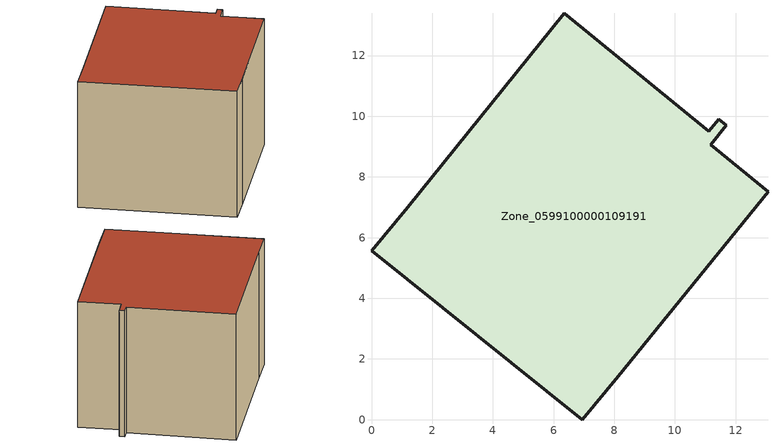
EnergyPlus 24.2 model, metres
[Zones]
Zone_0599100000109191
 floor ground (C_G): 8.13,1.43 6.95,0 0,5.56 1.2,7 6.36,13.39 11.12,9.51 11.44,9.9 11.69,9.7 11.18,9.05 13.07,7.51 z0
 wall outside (C_F): 11.18,9.05 11.69,9.7 11.44,9.9 11.12,9.51 6.36,13.39 1.2,7 0,5.56 6.95,0 8.13,1.43 13.07,7.51 11.18,9.05 z0:7.62
 roof outside (C_R): 8.13,1.43 13.07,7.51 11.18,9.05 11.69,9.7 11.44,9.9 11.12,9.51 6.36,13.39 1.2,7 0,5.56 6.95,0 z7.62
[BUILDING]
Pand.0599100000109191: North Axis=0; Terrain=City; Loads Convergence Tolerance Value=0.04; Temperature Convergence Tolerance Value=0.4; Solar Distribution=FullExterior; Maximum Number of Warmup Days=25; Minimum Number of Warmup Days=1
[Site:Location]
Rotterdam.The.Hague.AP_ZH_NLD Design_Conditions: Latitude=51.96; Longitude=4.45; Time Zone=1; Elevation=-4.5
[SITE:GROUNDTEMPERATURE:BUILDINGSURFACE]
18, 18, 18, 18, 18, 18, 18, 18, 18, 18, 18, 18
[MATERIAL] Thermal Absorptance=0.9; Solar Absorptance=0.7; Visible Absorptance=0.7
Name | Roughness | Thickness | Conductivity | Density | Specific Heat
G.TC.1946-1964 | MediumSmooth | 0.15 | 1 | 540 | 1210
F.TC.1946-1964 | Rough | 0.3 | 0.857143 | 1920 | 840
R.TC.1946-1964 | MediumRough | 0.2 | 0.235294 | 1500 | 1000
[CONSTRUCTION]
C_G: G.TC.1946-1964
C_F: F.TC.1946-1964
C_R: R.TC.1946-1964
[ZONE]
Zone_0599100000109191: Type=1; Multiplier=1; Ceiling Height=Autocalculate; Volume=Autocalculate; Floor Area=autocalculate; Part of Total Floor Area=Yes
[ZONEINFILTRATION:DESIGNFLOWRATE]
Infil_Zone_0599100000109191: Zone or ZoneList or Space or SpaceList=Zone_0599100000109191; Schedule=AlwaysOn; Design Flow Rate Calculation Method=Flow/Area; Flow Rate per Floor Area=0.003; Constant Term Coefficient=1; Temperature Term Coefficient=0; Velocity Term Coefficient=0; Velocity Squared Term Coefficient=0
[HVACTEMPLATE:ZONE:IDEALLOADSAIRSYSTEM]
Zone_0599100000109191: Maximum Heating Supply Air Temperature=50; Minimum Cooling Supply Air Temperature=13; Maximum Heating Supply Air Humidity Ratio=0.0156; Minimum Cooling Supply Air Humidity Ratio=0.0077; Heating Limit=NoLimit; Cooling Limit=NoLimit; Dehumidification Control Type=ConstantSensibleHeatRatio; Cooling Sensible Heat Ratio=0.7; Dehumidification Setpoint=60; Humidification Control Type=None; Humidification Setpoint=30; Outdoor Air Method=None; Outdoor Air Flow Rate per Person=0.00944; Outdoor Air Flow Rate per Zone Floor Area=0; Outdoor Air Flow Rate per Zone=0; Demand Controlled Ventilation Type=None; Outdoor Air Economizer Type=NoEconomizer; Heat Recovery Type=None; Sensible Heat Recovery Effectiveness=0.7; Latent Heat Recovery Effectiveness=0.65
[ZONECONTROL:THERMOSTAT]
ThermostatControl_Zone_0599100000109191: Zone or ZoneList=Zone_0599100000109191; Control Type Schedule=DualSetpointControlType; Control 1=Thermostat_Zone_0599100000109191; Temperature Difference Between Cutout And Setpoint=0
[THERMOSTATSETPOINT:DUALSETPOINT]
Thermostat_Zone_0599100000109191: Heating Setpoint Temperature Schedule=HeatingSetpoint_Zone_0599100000109191; Cooling Setpoint Temperature Schedule=CoolingSetpoint_Zone_0599100000109191
[SCHEDULE:COMPACT]
HeatingSetpoint_Zone_0599100000109191: Through: 12/31, For: AllDays, Until: 24:00, 21
CoolingSetpoint_Zone_0599100000109191: Through: 12/31, For: AllDays, Until: 24:00, 24
DualSetpointControlType: Through: 12/31, For: AllDays, Until: 24:00, 4
AlwaysOn: Through: 12/31, For: AllDays, Until: 24:00, 1
